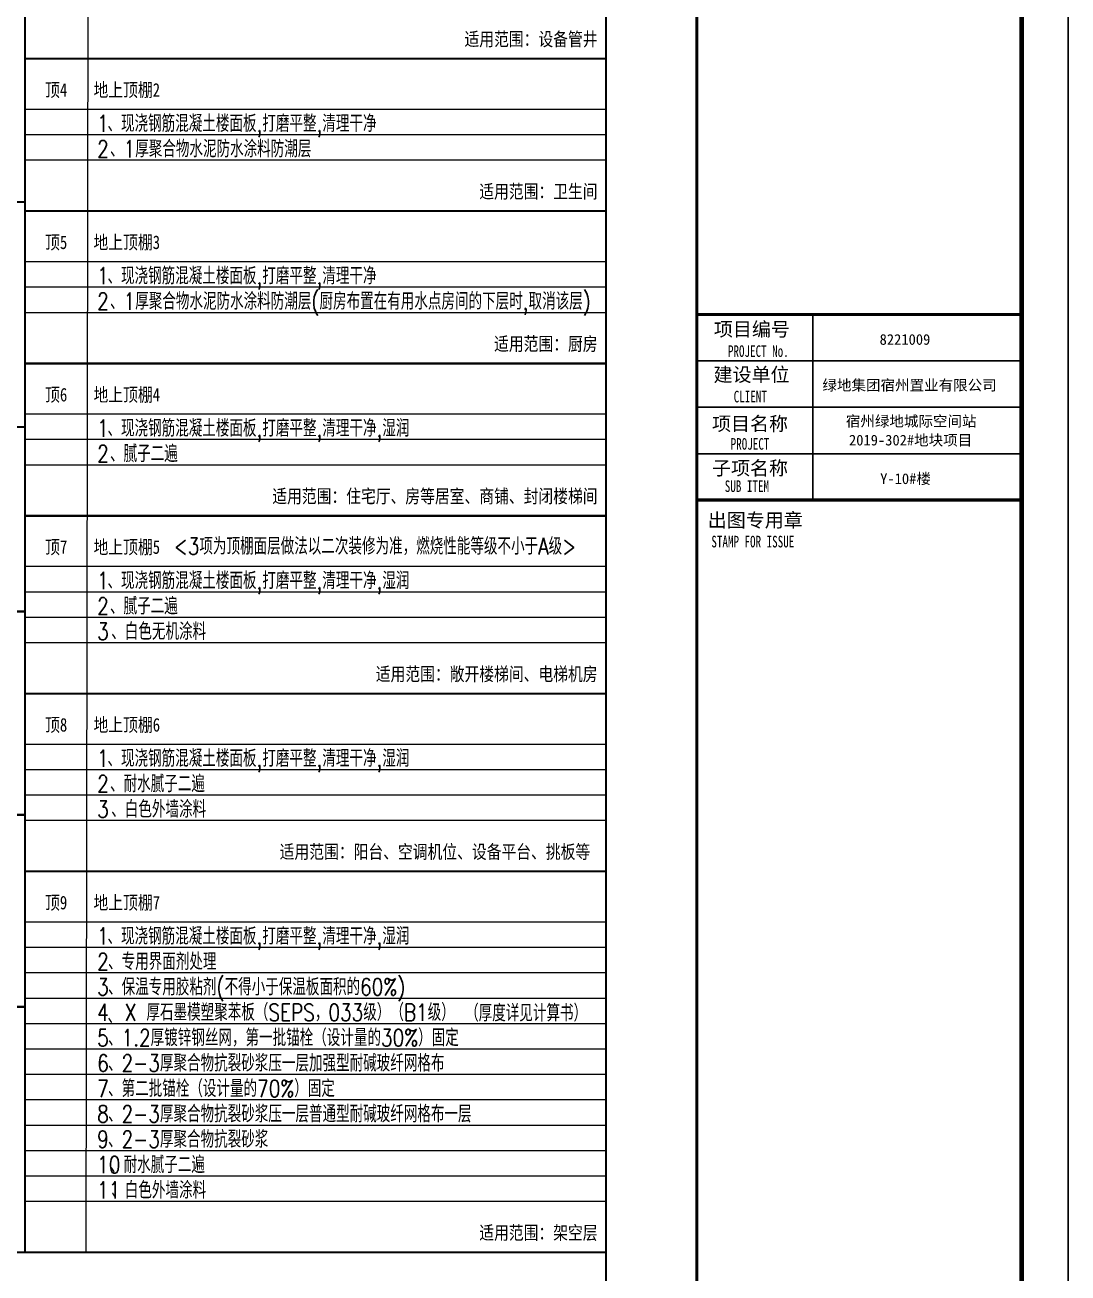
# Model space of a CAD drawing. Extents: x 27938 to 725830, y -209821 to 1628073.
# Drawn here: x 321849 to 344314, y 970078 to 996970 of the extents above; entities that cross this region are included whole.
import ezdxf
from ezdxf.enums import TextEntityAlignment as Align

# ---------------------------------------------------------------- set-up
doc = ezdxf.new("R2010")
doc.units = 0
doc.header["$LTSCALE"] = 1000
doc.header["$MEASUREMENT"] = 0
doc.linetypes.add('CENTER', pattern=[50.8, 31.75, -6.35, 6.35, -6.35])
for name, color, linetype in [('3', 3, 'CENTER'), ('PUB_TEXT', 4, 'Continuous'), ('text', 7, 'Continuous'), ('图框', 140, 'Continuous'), ('图签文字', 147, 'Continuous')]:
    doc.layers.add(name, color=color, linetype=linetype)
doc.layers.add('yichutu', color=7, linetype='Continuous', true_color=0xffffff, plot=False)
doc.layers.add('图签', color=147, linetype='Continuous', lineweight=18)
doc.layers.add('填充', color=251, linetype='Continuous', lineweight=5)
doc.styles.add('-黑体', font='', dxfattribs={"width": 0.8})
doc.styles.add('_HZTXT', font='txt.shx', dxfattribs={"width": 0.8, "bigfont": 'hztxt.shx'})
doc.styles.add('宋体', font='', dxfattribs={"height": 50})
doc.styles.add('建筑图签-1', font='', dxfattribs={"width": 0.7})
doc.styles.get('-黑体').set_extended_font_data('SimHei')
doc.styles.get('宋体').set_extended_font_data('SimSun')
doc.styles.get('建筑图签-1').set_extended_font_data('SimHei')

# ---------------------------------------------------------------- blocks, each defined once
blk = doc.blocks.new('TK')
at = {"layer": '图框'}
blk.add_lwpolyline([(465375, 548714), (549475, 548714), (549475, 489314), (465375, 489314)], close=True, dxfattribs=at)
blk.add_lwpolyline([(465375, 548714), (549475, 548714), (549475, 489314), (465375, 489314)], close=True, dxfattribs=at)
at = {"layer": '图框', "const_width": 100}
blk.add_lwpolyline([(548475, 490314), (548475, 547714), (467875, 547714), (467875, 490314)], close=True, dxfattribs=at)
at = {"layer": '图框'}
for points, const_width in [([(541480, 490314), (541480, 547714)], 70), ([(541480, 525414), (548480, 525414)], 70), ([(541480, 525414), (548480, 525414)], 70), ([(543980, 521414), (543980, 525414)], 35), ([(541480, 524414), (548480, 524414)], 35), ([(541480, 523414), (548480, 523414)], 35), ([(541480, 522414), (548480, 522414)], 35), ([(548480, 521414), (541480, 521414)], 70)]:
    blk.add_lwpolyline(points, dxfattribs=dict(at, const_width=const_width))
at = {"layer": '图框', "style": '建筑图签-1', "width": 0.7}
for s, p in [('PROJECT No.', (542150, 524499, -1799)), ('CLIENT', (542274, 523520)), ('PROJECT', (542209, 522500)), ('SUB ITEM', (542082, 521589)), ('STAMP FOR ISSUE', (541793, 520395))]:
    blk.add_text(s, height=250, dxfattribs=at).set_placement(p)
at = {"layer": '图签', "color": 2, "style": '宋体'}
for s, height, p in [('8221009', 229.3, (545417, 524761)), ('绿地集团宿州置业有限公司', 229.34, (544185, 523776)), ('宿州绿地城际空间站', 229.3, (544690, 523001)), ('2019-302#地块项目', 229.34, (544757, 522592)), ('Y-10#楼', 229.3, (545429, 521761))]:
    blk.add_text(s, height=height, dxfattribs=at).set_placement(p)
at = {"layer": '图签文字', "color": 7, "style": '建筑图签-1'}
for s, p in [('项目编号', (541848, 524946)), ('建设单位', (541840, 523969)), ('项目名称', (541807, 522911)), ('子项名称', (541807, 521954)), ('出图专用章', (541716, 520832))]:
    blk.add_text(s, height=300, dxfattribs=at).set_placement(p)
blk = doc.blocks.new('yct-841-594-84100-59399.9999999999-100-1000.0')
at = {"layer": 'yichutu', "color": 7, "true_color": 0xffffff}
blk.add_lwpolyline([(0, 0), (0, 59400), (84100, 59400), (84100, 0)], close=True, dxfattribs=at)
blk = doc.blocks.new('BFDGBFDBDF')
at = {"layer": '3', "color": 4, "linetype": 'ByBlock', "const_width": 45.6}
blk.add_lwpolyline([(410694, 1009146), (480461, 1009146), (480461, 961246), (410694, 961246)], close=True, dxfattribs=at)
at = {"layer": '3', "color": 4, "const_width": 45.6}
for points in [[(467949, 1009146), (467949, 970524)], [(480461, 1009146), (480461, 967633)], [(467949, 996243), (480461, 996243)], [(452911, 993155), (467949, 993155)], [(467949, 992960), (480461, 992960)], [(467949, 989676), (480461, 989676)], [(452911, 988310), (467949, 988310)], [(467949, 986393), (480461, 986393)], [(452911, 984333), (467949, 984333)], [(467949, 982563), (480461, 982563)], [(452911, 979951), (467949, 979951)], [(467949, 978732), (480461, 978732)], [(452911, 975815), (467949, 975815)], [(452911, 975815), (467949, 975815)], [(452911, 970524), (480461, 970524)]]:
    blk.add_lwpolyline(points, dxfattribs=at)
at = {"layer": '填充'}
for p, q in [((469313, 1006410), (469261, 970524)), ((480461, 996243), (467949, 996243)), ((480461, 996243), (467949, 996243)), ((480461, 995148), (467949, 995148)), ((480461, 994601), (467949, 994601)), ((480461, 994054), (467949, 994054)), ((480461, 992960), (467949, 992960)), ((480461, 992960), (467949, 992960)), ((480461, 991865), (467949, 991865)), ((480461, 991318), (467949, 991318)), ((480461, 990771), (467949, 990771)), ((480461, 989676), (467949, 989676)), ((480461, 989676), (467949, 989676)), ((480461, 988582), (467949, 988582)), ((480461, 988035), (467949, 988035)), ((480461, 987488), (467949, 987488)), ((480461, 986393), (467949, 986393)), ((480461, 986393), (467949, 986393)), ((480461, 985299), (467949, 985299)), ((480461, 984752), (467949, 984752)), ((480461, 984204), (467949, 984204)), ((480461, 983657), (467949, 983657)), ((480461, 982563), (467949, 982563)), ((480461, 982563), (467949, 982563)), ((480461, 981468), (467949, 981468)), ((480461, 980921), (467949, 980921)), ((480461, 980374), (467949, 980374)), ((480461, 979827), (467949, 979827)), ((480461, 978732), (467949, 978732)), ((480461, 978732), (467949, 978732)), ((480461, 977638), (467949, 977638)), ((480461, 977091), (467949, 977091)), ((480461, 976544), (467949, 976544)), ((480461, 975996), (467949, 975996)), ((480461, 975449), (467949, 975449)), ((480461, 974902), (467949, 974902)), ((480461, 974355), (467949, 974355)), ((480461, 973808), (467949, 973808)), ((480461, 973260), (467949, 973260)), ((480461, 973260), (467949, 973260)), ((480461, 973260), (467949, 973260)), ((480461, 972713), (467949, 972713)), ((480461, 972166), (467949, 972166)), ((480461, 971619), (467949, 971619))]:
    blk.add_line(p, q, dxfattribs=at)
at = {"layer": 'PUB_TEXT', "color": 7, "style": '-黑体', "width": 0.8}
for s, height, p in [('适用范围：设备管井', 291.8, (480281, 996432)), ('适用范围：卫生间', 291.8, (480281, 993149)), ('适用范围：厨房', 291.8, (480281, 989866)), ('适用范围：住宅厅、房等居室、商铺、封闭楼梯间', 291.84, (480281, 986583)), ('适用范围：敞开楼梯间、电梯机房', 291.84, (480281, 982752)), ('适用范围：阳台、空调机位、设备平台、挑板等 ', 291.84, (480281, 978922)), ('适用范围：架空层', 291.8, (480281, 970714))]:
    blk.add_text(s, height=height, dxfattribs=at).set_placement(p, align=Align.BOTTOM_RIGHT)
for s, p in [('顶4', (468621, 995338)), ('顶5', (468621, 992055)), ('顶6', (468621, 988771)), ('顶7', (468621, 985488)), ('顶8', (468621, 981658)), ('顶9', (468621, 977827))]:
    blk.add_text(s, height=291.8, dxfattribs=at).set_placement(p, align=Align.BOTTOM_CENTER)
for s, p in [('地上顶棚2', (469426, 995338)), ('地上顶棚3', (469426, 992055)), ('地上顶棚4', (469426, 988771)), ('地上顶棚5', (469426, 985488)), ('地上顶棚6', (469426, 981658)), ('地上顶棚7', (469426, 977827))]:
    blk.add_text(s, height=291.8, dxfattribs=at).set_placement(p, align=Align.BOTTOM_LEFT)
at = {"layer": 'text', "style": '_HZTXT', "width": 0.8}
for s, height, p in [('1', 365, (469503, 994665)), ('、现浇钢筋混凝土楼面板,打磨平整,清理干净 ', 364.8, (469725, 994665)), ('2', 365, (469503, 994118)), ('、现浇钢筋混凝土楼面板,打磨平整,清理干净 ', 364.8, (469725, 991382)), ('1', 365, (469503, 991382)), ('2', 365, (469503, 990835)), ('1', 365, (469503, 988099)), ('、现浇钢筋混凝土楼面板,打磨平整,清理干净,湿润  ', 364.8, (469725, 988099)), ('2', 365, (469503, 987551)), ('、腻子二遍', 364.8, (469781, 987551)), ('1', 365, (469503, 984815)), ('、现浇钢筋混凝土楼面板,打磨平整,清理干净,湿润  ', 364.8, (469725, 984815)), ('2', 365, (469503, 984268)), ('、腻子二遍', 364.8, (469781, 984268)), ('1', 365, (469503, 980985)), ('、现浇钢筋混凝土楼面板,打磨平整,清理干净,湿润  ', 364.8, (469725, 980985)), ('2', 365, (469503, 980438)), ('、耐水腻子二遍', 364.8, (469781, 980438)), ('3', 365, (469503, 979891)), ('、白色外墙涂料', 364.8, (469807, 979891)), ('、现浇钢筋混凝土楼面板,打磨平整,清理干净,湿润  ', 364.8, (469725, 977155)), ('1', 365, (469503, 977155)), ('、专用界面剂处理', 364.8, (469738, 976607)), ('2', 365, (469503, 976607)), ('、保温专用胶粘剂(不得小于保温板面积的60%%%)', 364.8, (469738, 976060)), ('3', 365, (469503, 976060)), ('4', 365, (469503, 975513)), ('、', 365, (469726, 975449)), ('5', 365, (469503, 974966)), ('、1.2厚镀锌钢丝网，第一批锚栓（设计量的30%%%）固定', 364.8, (469738, 974966)), ('6', 365, (469503, 974419)), ('、2-3厚聚合物抗裂砂浆压一层加强型耐碱玻纤网格布', 364.8, (469738, 974419)), ('7', 365, (469503, 973871)), ('、第二批锚栓（设计量的70%%%）固定', 364.8, (469738, 973871)), ('8', 365, (469503, 973324)), ('、2-3厚聚合物抗裂砂浆压一层普通型耐碱玻纤网格布一层', 364.8, (469738, 973324)), ('9', 365, (469503, 972777)), ('、2-3厚聚合物抗裂砂浆', 364.8, (469738, 972777)), ('10', 364.8, (469503, 972230)), ('、耐水腻子二遍', 364.8, (469781, 972230)), ('11', 364.8, (469503, 971683)), ('、白色外墙涂料', 364.8, (469807, 971683))]:
    blk.add_text(s, height=height, dxfattribs=at).set_placement(p)
at = {"layer": 'text', "color": 1, "style": '_HZTXT', "width": 0.8}
for s, p in [('、1厚聚合物水泥防水涂料防潮层', (469781, 994118)), ('、1厚聚合物水泥防水涂料防潮层(厨房布置在有用水点房间的下层时,取消该层) ', (469781, 990835))]:
    blk.add_text(s, height=364.8, dxfattribs=at).set_placement(p)
at = {"layer": 'text', "color": 2, "style": '_HZTXT', "width": 0.8}
blk.add_text('<3项为顶棚面层做法以二次装修为准，燃烧性能等级不小于A级>', height=364.8, dxfattribs=at).set_placement((471155, 985557))
at = {"layer": 'text', "color": 252, "true_color": 0x939598, "style": '_HZTXT', "width": 0.8}
for s, height, p in [('3', 365, (469503, 983721)), ('、白色无机涂料', 364.8, (469807, 983721))]:
    blk.add_text(s, height=height, dxfattribs=at).set_placement(p)
at = {"layer": 'text', "color": 6, "style": '_HZTXT', "width": 0.8}
blk.add_text('厚石墨模塑聚苯板（SEPS，033级）（B1级）', height=364.8, dxfattribs=at).set_placement((470565, 975513))
at = {"layer": 'text', "color": 3, "style": '_HZTXT', "width": 0.8}
for s, height, p in [('X', 365, (470101, 975513)), ('（厚度详见计算书）', 364.8, (477429, 975498))]:
    blk.add_text(s, height=height, dxfattribs=at).set_placement(p)

msp = doc.modelspace()

# ---------------------------------------------------------------- block references
for name, p in [('TK', (-205160.9, 465318.4)), ('BFDGBFDBDF', (-146100, 0))]:
    msp.add_blockref(name, p)
at = {"layer": 'yichutu'}
msp.add_blockref('yct-841-594-84100-59399.9999999999-100-1000.0', (260214.1, 954632.1), dxfattribs=at)

doc.saveas('drawing.dxf')
